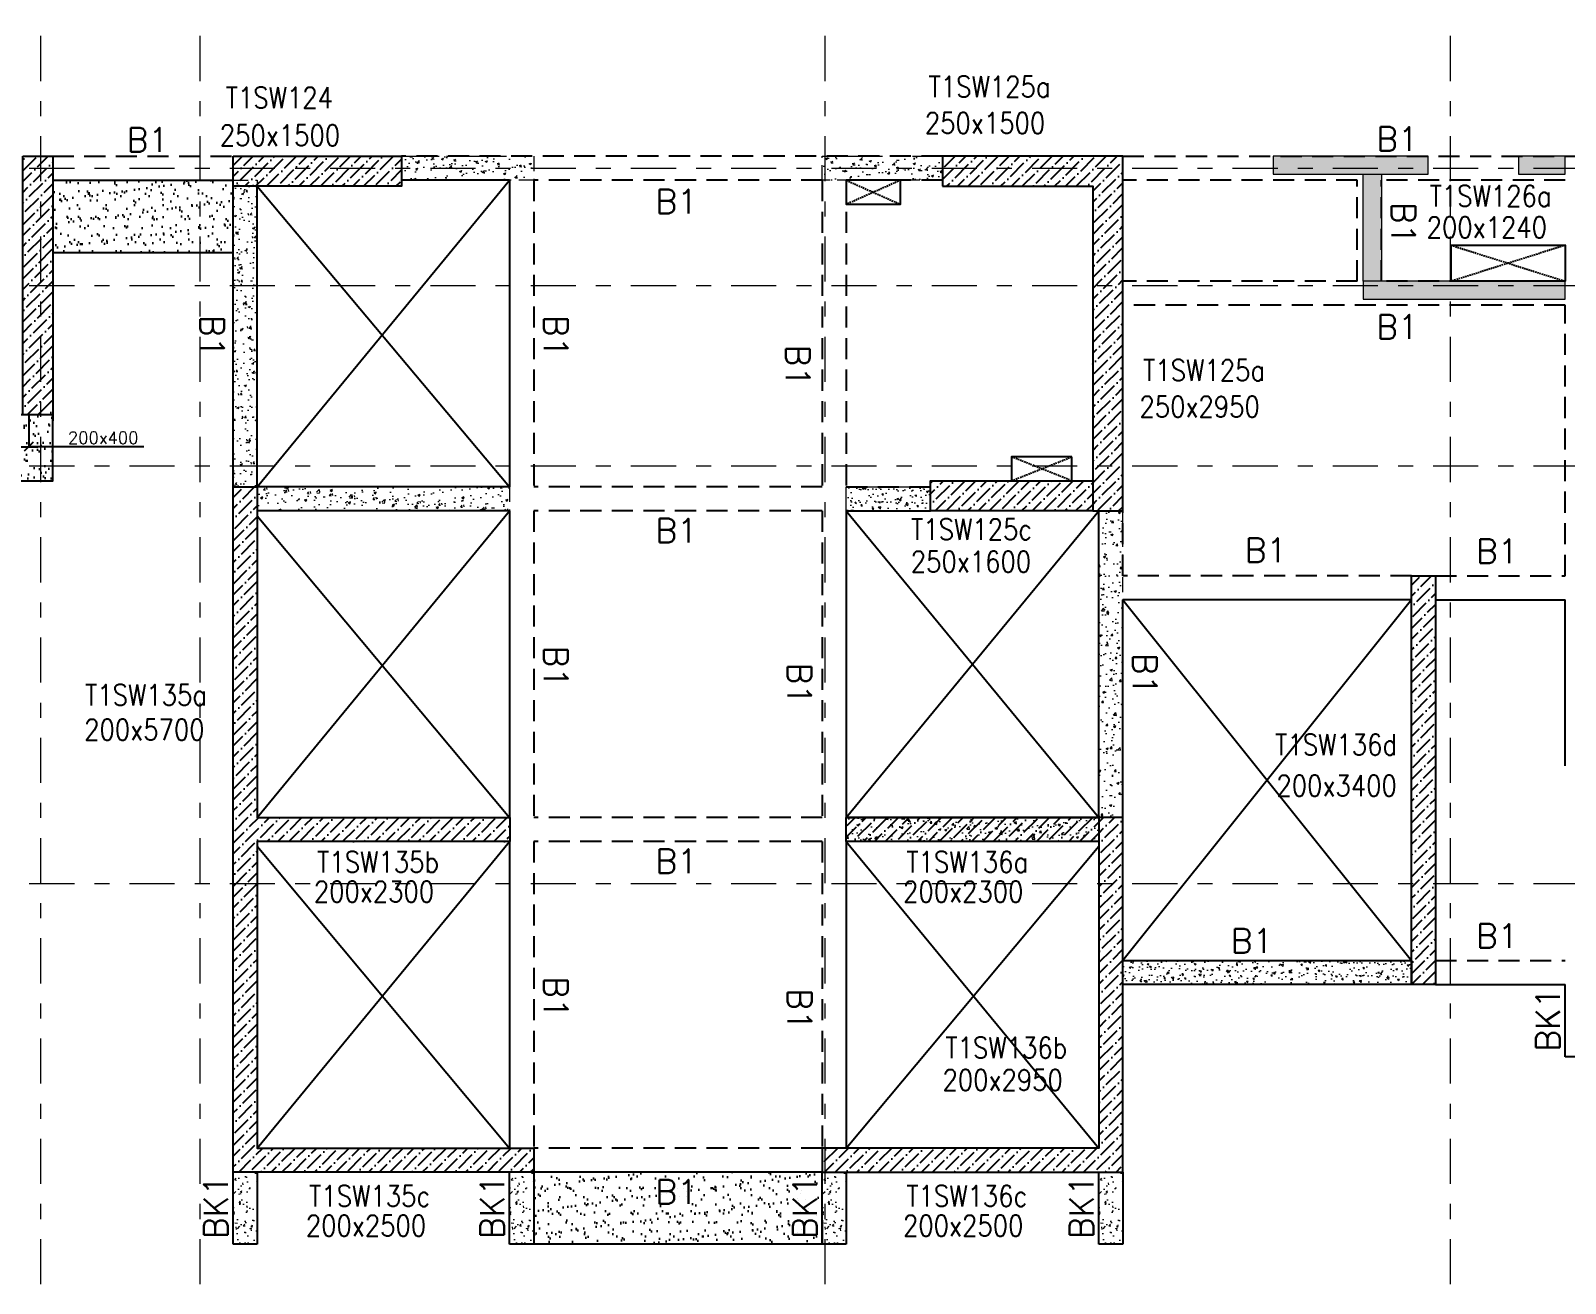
# Model space of a CAD drawing. Header units: millimetres. Extents: x 1078357 to 1340092, y -4684019 to -4550360.
# Drawn here: x 1177992 to 1190755, y -4592037 to -4581617 of the extents above; entities that cross this region are included whole.
import ezdxf

# ---------------------------------------------------------------- set-up
doc = ezdxf.new("R2010")
doc.units = ezdxf.units.MM
doc.header["$PDMODE"] = 35
for name, pattern in [('CONTINOUS', [0]), ('DGN STYLE 7', [8.34, 3.75, -1.67, 1.25, -1.67]), ('HIDDEN', [0.375, 0.25, -0.125]), ('New Retail block$0$CONTINOUS', [0])]:
    doc.linetypes.add(name, pattern=pattern)
doc.layers.get('0').update_dxf_attribs({"lineweight": 0})
doc.layers.get('Defpoints').update_dxf_attribs({"lineweight": 0})
for name, color, linetype, lineweight in [('GRID LINE', 8, 'Continuous', 0), ('HATCH', 8, 'Continuous', 30), ('Origin', 40, 'Continuous', 30), ('S-COL-IDEN', 30, 'Continuous', 25), ('S-NON STR RCC WALL', 8, 'Continuous', 0)]:
    doc.layers.add(name, color=color, linetype=linetype, lineweight=lineweight)
for name, color, linetype in [('S-BEAM', 3, 'Continuous'), ('S-BEAM-IDEN', 6, 'Continuous'), ('S-COL_STOP', 12, 'Continuous'), ('S-CUTOUT', 8, 'Continuous'), ('S-SLAB-PROJECTION', 2, 'New Retail block$0$CONTINOUS')]:
    doc.layers.add(name, color=color, linetype=linetype)
doc.styles.add('Roman', font='romans')
doc.styles.add('ROMANS', font='romans.shx', dxfattribs={"width": 0.85})
doc.dimstyles.new('HARESH', dxfattribs={"dimtxt": 150, "dimasz": 75, "dimexe": 0, "dimexo": 0, "dimgap": 25, "dimtad": 1, "dimdec": 0, "dimdsep": 46, "dimtxsty": 'Roman', "dimblk": 'OBLIQUE', "dimcen": 225, "dimdle": 25, "dimclrd": 2, "dimclre": 2, "dimclrt": 7, "dimadec": 8, "dimazin": 1, "dimtfac": 1, "dimtdec": 0, "dimtmove": 0, "dimatfit": 0, "dimfxl": 1, "dimlwd": -1, "dimlwe": -1, "dimarcsym": 0})
pattern_1 = [(50, (1143927.3, -4585513.24), (182.18467, -15.9391), [19.05, -209.55]), (355, (1143927.3, -4585513.24), (-35.2434, 191.05685), [15.24, -167.6406]), (100.45144, (1143942.49, -4585514.57), (146.94125, 175.11775), [16.19, -178.09024]), (46.1842, (1143927.3, -4585462.44), (271.079, -42.0423), [28.575, -314.325]), (96.63556, (1143949.9, -4585465.95), (237.4041, 247.4261), [24.285, -267.1356]), (351.18415, (1143927.3, -4585462.44), (237.4041, 247.4261), [22.86, -251.4597]), (21, (1143952.7, -4585475.14), (151.6144, -102.2652), [19.05, -209.55]), (326, (1143952.7, -4585475.14), (61.802, 184.188), [15.24, -167.64]), (71.45144, (1143965.34, -4585483.66), (213.4164, 81.9228), [16.19, -178.0899]), (37.5, (1143927.305, -4585513.24), (3.0886, 84.55504), [0, -165.608, 0, -170.18, 0, -168.275]), (7.5, (1143927.305, -4585513.24), (66.81966, 100.18057), [0, -97.028, 0, -161.798, 0, -64.135]), (327.5, (1143870.66, -4585513.24), (135.5906, -5.72874), [0, -63.5, 0, -198.12, 0, -262.89]), (317.5, (1143845.26, -4585513.24), (148.12918, 25.4265), [0, -82.55, 0, -131.572, 0, -186.69])]
pattern_2 = [(45, (2236684.96, -9406181.02), (33.67596045, 123.4785217), [158.75, -31.75, 0, -31.75])]

# ---------------------------------------------------------------- blocks, each defined once
blk = doc.blocks.new('_Oblique')
at = {"color": 0, "linetype": 'ByBlock', "lineweight": -2}
blk.add_line((-0.5, -0.5), (0.5, 0.5), dxfattribs=at)
blk = doc.blocks.new('*D561')
at = {"layer": 'Defpoints', "color": 0, "ltscale": 700, "transparency": 16777216}
for p in [(1177526, -4584812, 0), (1177976, -4584812, 0), (1177976, -4585078)]:
    blk.add_point(p, dxfattribs=at)
at = {"layer": 'S-BEAM-IDEN', "color": 2, "ltscale": 700, "transparency": 16777216}
for p, q in [((1177526, -4584812), (1177526, -4585078)), ((1177976, -4584812), (1177976, -4585078)), ((1177526, -4585078), (1177451, -4585078)), ((1177526, -4585078), (1177976, -4585078)), ((1177526, -4585078), (1177976, -4585078)), ((1177976, -4585078), (1178051, -4585078)), ((1178932, -4585078), (1177976, -4585078))]:
    blk.add_line(p, q, dxfattribs=at)
at = {"layer": 'S-BEAM-IDEN', "color": 2, "ltscale": 700, "transparency": 16777216, "xscale": 75, "yscale": 75, "zscale": 75}
blk.add_blockref('_Oblique', (1177526, -4585078), dxfattribs=at)
at = {"layer": 'S-BEAM-IDEN', "color": 2, "ltscale": 700, "transparency": 16777216, "xscale": 75, "yscale": 75, "zscale": 75, "rotation": 180}
blk.add_blockref('_Oblique', (1177976, -4585078), dxfattribs=at)
at = {"layer": 'S-BEAM-IDEN', "ltscale": 700, "transparency": 16777216, "insert": (1178595, -4585003), "char_height": 150, "attachment_point": 5, "style": 'Roman'}
blk.add_mtext('{\\H0.666667x;200x400}', dxfattribs=at)

msp = doc.modelspace()

# ---------------------------------------------------------------- hatches: boundary and pattern name
at = {"layer": 'HATCH'}
h = msp.add_hatch(dxfattribs=at)
h.set_pattern_fill('AR-SAND', color=8, scale=3, angle=179.97015)
h.set_pattern_definition([(37.4701541, (-2864007.82, 14099827.87), (-4.72361136, 146.8264517), [0, -115.824, 0, -129.54, 0, -123.825]), (7.4701541, (-2864007.82, 14099827.87), (134.9689868, 214.9772528), [0, -62.484, 0, -104.394, 0, -40.005]), (327.4701541, (-2864101.55, 14099827.92), (237.2979035, 0.3075449), [0, -38.1, 0, -137.16, 0, -179.07]), (317.4701541, (-2864101.55, 14099827.92), (229.1017424, 66.759465), [0, -19.05, 0, -89.916, 0, -102.87])])
h.paths.add_polyline_path([(1179675.4, -4582861.4), (1178175.4, -4582861.4), (1178175.4, -4583461.6), (1179675.4, -4583461.6)])
h = msp.add_hatch(dxfattribs=at)
h.set_pattern_fill('AR-SAND', color=8, scale=3, angle=179.97015)
h.set_pattern_definition([(37.4701541, (-2876357.86, 14097927.93), (-4.72361136, 146.8264517), [0, -115.824, 0, -129.54, 0, -123.825]), (7.4701541, (-2876357.86, 14097927.93), (134.9689868, 214.9772528), [0, -62.484, 0, -104.394, 0, -40.005]), (327.4701541, (-2876451.58, 14097927.97), (237.2979035, 0.3075449), [0, -38.1, 0, -137.16, 0, -179.07]), (317.4701541, (-2876451.58, 14097927.97), (229.1017424, 66.759465), [0, -19.05, 0, -89.916, 0, -102.87])])
h.paths.add_polyline_path([(1178175.4, -4584811.5), (1176850.4, -4584811.5), (1176850.4, -4585361.5), (1178175.4, -4585361.5)])
h = msp.add_hatch(dxfattribs=at)
h.set_pattern_fill('AR-SAND', color=8, scale=3, angle=179.97015)
h.set_pattern_definition([(37.47015413, (-5082532.27, 23465916.33), (-4.72361136, 146.8264517), [0, -115.824, 0, -129.54, 0, -123.825]), (7.4701541, (-5082532.27, 23465916.33), (134.9689868, 214.9772528), [0, -62.484, 0, -104.394, 0, -40.005]), (327.47015413, (-5082625.99, 23465916.37), (237.29790347, 0.3075449), [0, -38.1, 0, -137.16, 0, -179.07]), (317.4701541, (-5082626, 23465916.37), (229.1017424, 66.759465), [0, -19.05, 0, -89.916, 0, -102.87])])
h.paths.add_polyline_path([(1182175.4, -4591111.5), (1184575.4, -4591111.5), (1184575.4, -4591711.5), (1182175.4, -4591711.5)])
at = {"layer": 'S-COL_STOP', "lineweight": 25}
h = msp.add_hatch(dxfattribs=at)
h.set_pattern_fill('ANSI36', color=8, scale=20)
h.set_pattern_definition(pattern_2)
h.paths.add_polyline_path([(1177925.6, -4582661.6), (1178175.6, -4582661.6), (1178175.6, -4584811.6), (1177925.6, -4584811.6)])
h = msp.add_hatch(dxfattribs=at)
h.set_pattern_fill('ANSI36', color=8, scale=20)
h.set_pattern_definition(pattern_2)
h.paths.add_polyline_path([(1179675.6, -4582661.6), (1181075.6, -4582661.6), (1181075.6, -4582911.6), (1179675.6, -4582911.6)])
h = msp.add_hatch(dxfattribs=at)
h.set_pattern_fill('ANSI36', color=8, scale=20)
h.set_pattern_definition(pattern_2)
h.paths.add_polyline_path([(1185575.6, -4582911.6), (1186825.6, -4582911.6), (1186825.6, -4585611.6), (1187075.6, -4585611.6), (1187075.6, -4582661.6), (1185575.6, -4582661.6)])
h = msp.add_hatch(dxfattribs=at)
h.set_pattern_fill('ANSI36', color=8, scale=20)
h.set_pattern_definition([(45, (2255893.55, -9413082.84), (33.67596045, 123.4785217), [158.75, -31.75, 0, -31.75])])
h.paths.add_polyline_path([(1181975.6, -4588161.6), (1181975.6, -4588361.6), (1179875.6, -4588361.6), (1179875.6, -4590911.6), (1182175.6, -4590911.6), (1182175.6, -4591111.6), (1179675.6, -4591111.6), (1179675.6, -4585411.6), (1179875.6, -4585411.6), (1179875.6, -4588161.6)])
h = msp.add_hatch(dxfattribs=at)
h.set_pattern_fill('ANSI36', color=8, scale=20)
h.set_pattern_definition(pattern_2)
h.paths.add_polyline_path([(1186825.6, -4585361.6), (1186825.6, -4585611.6), (1185475.6, -4585611.6), (1185475.6, -4585361.6)])
h = msp.add_hatch(dxfattribs=at)
h.set_pattern_fill('ANSI36', color=8, scale=20)
h.set_pattern_definition(pattern_2)
h.paths.add_polyline_path([(1189475.6, -4586151.6), (1189475.6, -4589551.6), (1189675.6, -4589551.6), (1189675.6, -4586151.6)])
h = msp.add_hatch(dxfattribs=at)
h.set_pattern_fill('ANSI36', color=8, scale=20)
h.set_pattern_definition(pattern_2)
h.paths.add_polyline_path([(1184575.6, -4591111.6), (1187075.6, -4591111.6), (1187075.6, -4588161.6), (1186875.6, -4588161.5), (1186875.6, -4590911.6), (1184575.6, -4590911.6), (1184575.6, -4591111.6)], is_closed=False)
h = msp.add_hatch(dxfattribs=at)
h.set_pattern_fill('ANSI36', color=8, scale=20)
h.set_pattern_definition(pattern_2)
h.paths.add_polyline_path([(1184775.6, -4588161.5), (1186875.6, -4588161.5), (1186875.6, -4588361.5), (1184775.6, -4588361.5)])
h = msp.add_hatch(dxfattribs=at)
h.set_pattern_fill('ANSI36', color=8, scale=20)
h.set_pattern_definition(pattern_2)
h.paths.add_polyline_path([(1186875.6, -4588161.5), (1184775.6, -4588161.5), (1184775.6, -4588361.5), (1186875.6, -4588361.5)])
at = {"layer": 'S-NON STR RCC WALL', "linetype": 'HIDDEN', "ltscale": 500}
h = msp.add_hatch(dxfattribs=at)
h.set_pattern_fill('AR-CONC', color=256, angle=180)
h.set_pattern_definition([(50, (50202.57, 98505.94), (182.184669, -15.9390855), [19.05, -209.55]), (355, (50202.57, 98505.94), (-35.2434214, 191.056845), [15.24, -167.640584]), (100.4514447, (50217.75, 98504.62), (146.941247, 175.117752), [16.190009, -178.0902446]), (46.1842, (50202.57, 98556.74), (271.079041, -42.042328), [28.575, -314.325]), (96.6355576, (50225.16, 98553.24), (237.404134, 247.426125), [24.285023, -267.135608]), (351.184151, (50202.57, 98556.74), (237.404134, 247.426125), [22.859967, -251.459732]), (21, (50227.97, 98544.04), (151.6143913, -102.265198), [19.05, -209.55]), (326, (50227.97, 98544.04), (61.802028, 184.187966), [15.24, -167.64]), (71.451445, (50240.6, 98535.52), (213.416419, 81.922769), [16.190009, -178.0899376]), (37.5, (50202.57, 98505.945), (3.08860325, 84.5550389), [0, -165.608, 0, -170.18, 0, -168.275]), (7.5, (50202.57, 98505.945), (66.8196625, 100.1805748), [0, -97.028, 0, -161.798, 0, -64.135]), (327.5, (50145.93, 98505.945), (135.5905952, -5.728744), [0, -63.5, 0, -198.12, 0, -262.89]), (317.5, (50120.53, 98505.94), (148.1291814, 25.426491), [0, -82.55, 0, -131.572, 0, -186.69])])
h.paths.add_polyline_path([(1181075.4, -4582661.5), (1182175.4, -4582661.5), (1182175.4, -4582861.5), (1181075.4, -4582861.5)])
h = msp.add_hatch(dxfattribs=at)
h.set_pattern_fill('AR-CONC', color=256, angle=180)
h.set_pattern_definition([(50, (46702.59, 98505.94), (182.184669, -15.9390855), [19.05, -209.55]), (355, (46702.59, 98505.94), (-35.2434214, 191.056845), [15.24, -167.640584]), (100.4514447, (46717.77, 98504.62), (146.941247, 175.117752), [16.190009, -178.0902446]), (46.1842, (46702.6, 98556.74), (271.079041, -42.042328), [28.575, -314.325]), (96.6355576, (46725.18, 98553.24), (237.404134, 247.426125), [24.285023, -267.135608]), (351.184151, (46702.6, 98556.74), (237.404134, 247.426125), [22.859967, -251.459732]), (21, (46727.99, 98544.04), (151.6143913, -102.265198), [19.05, -209.55]), (326, (46727.99, 98544.04), (61.802028, 184.187966), [15.24, -167.64]), (71.451445, (46740.62, 98535.52), (213.416419, 81.922769), [16.190009, -178.0899376]), (37.5, (46702.59, 98505.945), (3.08860325, 84.5550389), [0, -165.608, 0, -170.18, 0, -168.275]), (7.5, (46702.59, 98505.945), (66.8196625, 100.1805748), [0, -97.028, 0, -161.798, 0, -64.135]), (327.5, (46645.95, 98505.945), (135.5905952, -5.728744), [0, -63.5, 0, -198.12, 0, -262.89]), (317.5, (46620.55, 98505.94), (148.1291814, 25.426491), [0, -82.55, 0, -131.572, 0, -186.69])])
h.paths.add_polyline_path([(1184575.4, -4582661.5), (1185575.4, -4582661.5), (1185575.4, -4582861.5), (1184575.4, -4582861.5)])
at = {"layer": 'S-NON STR RCC WALL', "ltscale": 700}
h = msp.add_hatch(dxfattribs=at)
h.set_pattern_fill('AR-CONC', color=256)
h.set_pattern_definition([(50, (38359.47, 285410.9), (182.184669, -15.9390855), [19.05, -209.55]), (355, (38359.47, 285410.9), (-35.2434214, 191.056845), [15.24, -167.640584]), (100.4514447, (38374.66, 285409.56), (146.941247, 175.117752), [16.190009, -178.0902446]), (46.1842, (38359.47, 285461.7), (271.079041, -42.042328), [28.575, -314.325]), (96.6355576, (38382.06, 285458.2), (237.404134, 247.426125), [24.285023, -267.135608]), (351.184151, (38359.47, 285461.7), (237.404134, 247.426125), [22.859967, -251.459732]), (21, (38384.87, 285449), (151.6143913, -102.265198), [19.05, -209.55]), (326, (38384.87, 285449), (61.802028, 184.187966), [15.24, -167.64]), (71.451445, (38397.51, 285440.47), (213.416419, 81.922769), [16.190009, -178.0899376]), (37.5, (38359.475, 285410.89), (3.08860325, 84.5550389), [0, -165.608, 0, -170.18, 0, -168.275]), (7.5, (38359.475, 285410.89), (66.8196625, 100.1805748), [0, -97.028, 0, -161.798, 0, -64.135]), (327.5, (38302.83, 285410.89), (135.5905952, -5.728744), [0, -63.5, 0, -198.12, 0, -262.89]), (317.5, (38277.43, 285410.89), (148.1291814, 25.426491), [0, -82.55, 0, -131.572, 0, -186.69])])
h.paths.add_polyline_path([(1193780.4, -4582811.5), (1194255.4, -4582811.5), (1194255.4, -4582661.5), (1193780.4, -4582661.5)])
h.paths.add_polyline_path([(1189075.4, -4582811.5), (1189225.4, -4582811.5), (1189225.4, -4583701.5), (1189075.4, -4583701.5)])
h.paths.add_polyline_path([(1192005.4, -4582811.5), (1193030.4, -4582811.5), (1193030.4, -4582661.5), (1192005.4, -4582661.5)])
h.paths.add_polyline_path([(1190955.4, -4582661.5), (1191255.4, -4582661.5), (1191255.4, -4582811.5), (1190955.4, -4582811.5)])
h.paths.add_polyline_path([(1189075.4, -4583851.5), (1190755.4, -4583851.5), (1190755.4, -4583701.5), (1189075.4, -4583701.5)])
h.paths.add_polyline_path([(1190365.4, -4582811.5), (1190755.4, -4582811.5), (1190755.4, -4582661.5), (1190365.4, -4582661.5)])
h.paths.add_polyline_path([(1188325.4, -4582811.5), (1189615.4, -4582811.5), (1189615.4, -4582661.5), (1188325.4, -4582661.5)])
h.paths.add_polyline_path([(1192355.4, -4582811.5), (1192505.4, -4582811.5), (1192505.4, -4583701.5), (1192355.4, -4583701.5)])
at = {"layer": 'S-NON STR RCC WALL', "linetype": 'HIDDEN', "ltscale": 500}
h = msp.add_hatch(dxfattribs=at)
h.set_pattern_fill('AR-CONC', color=256, angle=180)
h.set_pattern_definition([(50, (-1047022.14, 4782525.13), (182.184669, -15.9390855), [19.05, -209.55]), (355, (-1047022.14, 4782525.13), (-35.2434214, 191.0568452), [15.24, -167.640584]), (100.4514447, (-1047006.96, 4782523.8), (146.941247, 175.117752), [16.1900088, -178.0902446]), (46.1842, (-1047022.14, 4782575.93), (271.079041, -42.042328), [28.575, -314.325]), (96.6355576, (-1046999.55, 4782572.43), (237.404134, 247.4261246), [24.285023, -267.135608]), (351.1841512, (-1047022.14, 4782575.93), (237.404134, 247.4261246), [22.859967, -251.459732]), (21, (-1046996.74, 4782563.23), (151.6143913, -102.2651982), [19.05, -209.55]), (326, (-1046996.74, 4782563.23), (61.8020283, 184.187966), [15.24, -167.64]), (71.451445, (-1046984.1, 4782554.71), (213.4164193, 81.922769), [16.1900088, -178.0899376]), (37.5, (-1047022.14, 4782525.13), (3.08860325, 84.55503887), [0, -165.608, 0, -170.18, 0, -168.275]), (7.5, (-1047022.14, 4782525.13), (66.8196625, 100.1805748), [0, -97.028, 0, -161.798, 0, -64.135]), (327.5, (-1047078.785, 4782525.13), (135.59059517, -5.728744), [0, -63.5, 0, -198.12, 0, -262.89]), (317.5, (-1047104.18, 4782525.13), (148.1291814, 25.426491), [0, -82.55, 0, -131.572, 0, -186.69])])
h.paths.add_polyline_path([(1179675.4, -4582861.5), (1179875.4, -4582861.5), (1179875.4, -4585411.5), (1179675.4, -4585411.5)])
h = msp.add_hatch(dxfattribs=at)
h.set_pattern_fill('AR-CONC', color=256, angle=180)
h.set_pattern_definition([(50, (2241152.02, -9269532.43), (182.184669, -15.9390855), [19.05, -209.55]), (355, (2241152.02, -9269532.43), (-35.2434214, 191.056845), [15.24, -167.640584]), (100.4514447, (2241167.2, -9269533.76), (146.941247, 175.117752), [16.190009, -178.0902446]), (46.1842, (2241152.02, -9269481.63), (271.079041, -42.042328), [28.575, -314.325]), (96.6355576, (2241174.6, -9269485.13), (237.404134, 247.426125), [24.285023, -267.135608]), (351.184151, (2241152.02, -9269481.63), (237.404134, 247.426125), [22.859967, -251.459732]), (21, (2241177.42, -9269494.33), (151.6143913, -102.265198), [19.05, -209.55]), (326, (2241177.42, -9269494.33), (61.802028, 184.187966), [15.24, -167.64]), (71.451445, (2241190.06, -9269502.85), (213.416419, 81.922769), [16.190009, -178.0899376]), (37.5, (2241152.02, -9269532.43), (3.08860325, 84.5550389), [0, -165.608, 0, -170.18, 0, -168.275]), (7.5, (2241152.02, -9269532.43), (66.8196625, 100.1805748), [0, -97.028, 0, -161.798, 0, -64.135]), (327.5, (2241095.38, -9269532.43), (135.5905952, -5.728744), [0, -63.5, 0, -198.12, 0, -262.89]), (317.5, (2241069.98, -9269532.43), (148.1291814, 25.426491), [0, -82.55, 0, -131.572, 0, -186.69])])
h.paths.add_polyline_path([(1179875.4, -4585411.5), (1181975.4, -4585411.5), (1181975.4, -4585611.5), (1179875.4, -4585611.5)])
at = {"layer": 'S-NON STR RCC WALL'}
h = msp.add_hatch(dxfattribs=at)
h.set_pattern_fill('AR-CONC', color=8, scale=20, angle=90)
h.set_pattern_definition([(140, (-2024224.39, -7122831.11), (12.550427, 143.4520365), [15, -165]), (85, (-2024224.39, -7122831.11), (-150.438427, -27.7502667), [12, -132]), (190.4514445, (-2024223.34, -7122819.16), (-137.887998, 115.7017693), [12.7480384, -140.2284224]), (136.1842, (-2024264.39, -7122831.11), (33.103856, 213.448266), [22.5, -247.5]), (186.6356355, (-2024261.63, -7122813.32), (-194.82372, 186.932389), [19.122068, -210.342752]), (81.184164, (-2024264.39, -7122831.1), (-194.82372, 186.932389), [18, -198]), (111, (-2024254.39, -7122811.11), (80.523778, 119.3814104), [15, -165]), (56, (-2024254.39, -7122811.11), (-145.030009, 48.6630664), [12, -132]), (161.4514447, (-2024247.68, -7122801.16), (-64.5062306, 168.0444753), [12.748038, -140.2284224]), (127.5, (-2024224.387, -7122831.11), (-66.57877077, 2.43197106), [0, -130.4, 0, -134, 0, -132.5]), (97.5, (-2024224.39, -7122831.11), (-78.8823424, 52.6139075), [0, -76.4, 0, -127.4, 0, -50.5]), (57.5, (-2024224.39, -7122875.71), (4.51097435, 106.7644872), [0, -50, 0, -156, 0, -207]), (47.5, (-2024224.39, -7122895.71), (-20.0209965, 116.6372339), [0, -65, 0, -103.6, 0, -147])])
h.paths.add_polyline_path([(1185475.6, -4585411.6), (1185475.6, -4585611.6), (1184775.6, -4585611.6), (1184775.6, -4585411.6)])
at = {"layer": 'S-NON STR RCC WALL', "linetype": 'HIDDEN', "ltscale": 500}
h = msp.add_hatch(dxfattribs=at)
h.set_pattern_fill('AR-CONC', color=256, angle=180)
h.set_pattern_definition(pattern_1)
h.paths.add_polyline_path([(1187075.4, -4585611.5), (1186875.4, -4585611.5), (1186875.4, -4588161.5), (1187075.4, -4588161.5)])
h = msp.add_hatch(dxfattribs=at)
h.set_pattern_fill('AR-CONC', color=256, angle=180)
h.set_pattern_definition(pattern_1)
h.paths.add_polyline_path([(1184775.4, -4588161.5), (1186875.4, -4588161.5), (1186875.4, -4588361.5), (1184775.4, -4588361.5)])
at = {"layer": 'S-NON STR RCC WALL'}
h = msp.add_hatch(dxfattribs=at)
h.set_pattern_fill('AR-CONC', color=8, scale=20, angle=90)
h.set_pattern_definition([(140, (-2020224.38, -7126771.1), (12.550427, 143.4520365), [15, -165]), (85, (-2020224.38, -7126771.1), (-150.438427, -27.7502667), [12, -132]), (190.4514445, (-2020223.34, -7126759.14), (-137.887998, 115.7017693), [12.7480384, -140.2284224]), (136.1842, (-2020264.38, -7126771.1), (33.103856, 213.448266), [22.5, -247.5]), (186.6356355, (-2020261.62, -7126753.31), (-194.82372, 186.932389), [19.122068, -210.342752]), (81.184164, (-2020264.38, -7126771.1), (-194.82372, 186.932389), [18, -198]), (111, (-2020254.38, -7126751.1), (80.523778, 119.3814104), [15, -165]), (56, (-2020254.38, -7126751.1), (-145.030009, 48.6630664), [12, -132]), (161.4514447, (-2020247.67, -7126741.15), (-64.5062306, 168.0444753), [12.748038, -140.2284224]), (127.5, (-2020224.384, -7126771.1), (-66.57877077, 2.43197106), [0, -130.4, 0, -134, 0, -132.5]), (97.5, (-2020224.38, -7126771.1), (-78.8823424, 52.6139075), [0, -76.4, 0, -127.4, 0, -50.5]), (57.5, (-2020224.384, -7126815.7), (4.51097435, 106.7644872), [0, -50, 0, -156, 0, -207]), (47.5, (-2020224.38, -7126835.7), (-20.0209965, 116.6372339), [0, -65, 0, -103.6, 0, -147])])
h.paths.add_polyline_path([(1189475.6, -4589351.6), (1189475.6, -4589551.6), (1187075.6, -4589551.6), (1187075.6, -4589351.6)])
h = msp.add_hatch(dxfattribs=at)
h.set_pattern_fill('AR-CONC', color=256, angle=180)
h.set_pattern_definition([(50, (-8450496.82, 37647995.8), (182.184669, -15.93908554), [19.05, -209.55]), (355, (-8450496.82, 37647995.8), (-35.2434214, 191.0568452), [15.24, -167.6405842]), (100.4514447, (-8450481.64, 37647994.47), (146.9412471, 175.1177519), [16.1900088, -178.0902446]), (46.1842, (-8450496.82, 37648046.6), (271.0790409, -42.0423279), [28.575, -314.325]), (96.6355576, (-8450474.23, 37648043.1), (237.404134, 247.4261246), [24.2850231, -267.1356082]), (351.1841512, (-8450496.82, 37648046.6), (237.404134, 247.4261246), [22.859967, -251.459732]), (21, (-8450471.42, 37648033.9), (151.61439127, -102.2651982), [19.05, -209.55]), (326, (-8450471.42, 37648033.9), (61.80202835, 184.1879661), [15.24, -167.64]), (71.451445, (-8450458.79, 37648025.37), (213.4164193, 81.9227689), [16.1900088, -178.0899376]), (37.5, (-8450496.824, 37647995.795), (3.08860325, 84.55503887), [0, -165.608, 0, -170.18, 0, -168.275]), (7.5, (-8450496.82, 37647995.795), (66.81966251, 100.18057482), [0, -97.028, 0, -161.798, 0, -64.135]), (327.5, (-8450553.466, 37647995.795), (135.59059517, -5.72874399), [0, -63.5, 0, -198.12, 0, -262.89]), (317.5, (-8450578.87, 37647995.8), (148.1291814, 25.42649103), [0, -82.55, 0, -131.572, 0, -186.69])])
h.paths.add_polyline_path([(1179875.4, -4591111.5), (1179675.4, -4591111.5), (1179675.4, -4591711.5), (1179875.4, -4591711.5), (1179875.4, -4591711.5), (1179875.4, -4591111.6)], is_closed=False)
h = msp.add_hatch(dxfattribs=at)
h.set_pattern_fill('AR-CONC', color=256, angle=180)
h.set_pattern_definition([(50, (-8448196.82, 37647995.8), (182.184669, -15.93908554), [19.05, -209.55]), (355, (-8448196.82, 37647995.8), (-35.2434214, 191.0568452), [15.24, -167.6405842]), (100.4514447, (-8448181.64, 37647994.47), (146.9412471, 175.1177519), [16.1900088, -178.0902446]), (46.1842, (-8448196.82, 37648046.6), (271.0790409, -42.0423279), [28.575, -314.325]), (96.6355576, (-8448174.23, 37648043.1), (237.404134, 247.4261246), [24.2850231, -267.1356082]), (351.1841512, (-8448196.82, 37648046.6), (237.404134, 247.4261246), [22.859967, -251.459732]), (21, (-8448171.42, 37648033.9), (151.61439127, -102.2651982), [19.05, -209.55]), (326, (-8448171.42, 37648033.9), (61.80202835, 184.1879661), [15.24, -167.64]), (71.451445, (-8448158.79, 37648025.37), (213.4164193, 81.9227689), [16.1900088, -178.0899376]), (37.5, (-8448196.824, 37647995.795), (3.08860325, 84.55503887), [0, -165.608, 0, -170.18, 0, -168.275]), (7.5, (-8448196.82, 37647995.795), (66.81966251, 100.18057482), [0, -97.028, 0, -161.798, 0, -64.135]), (327.5, (-8448253.466, 37647995.795), (135.59059517, -5.72874399), [0, -63.5, 0, -198.12, 0, -262.89]), (317.5, (-8448278.87, 37647995.8), (148.1291814, 25.42649103), [0, -82.55, 0, -131.572, 0, -186.69])])
h.paths.add_polyline_path([(1182175.4, -4591111.5), (1181975.4, -4591111.5), (1181975.4, -4591711.5), (1182175.4, -4591711.5), (1182175.4, -4591711.5), (1182175.4, -4591111.6)], is_closed=False)
h = msp.add_hatch(dxfattribs=at)
h.set_pattern_fill('AR-CONC', color=256, angle=180)
h.set_pattern_definition([(50, (-8445596.79, 37647995.8), (182.184669, -15.93908554), [19.05, -209.55]), (355, (-8445596.79, 37647995.8), (-35.2434214, 191.0568452), [15.24, -167.6405842]), (100.4514447, (-8445581.6, 37647994.47), (146.9412471, 175.1177519), [16.1900088, -178.0902446]), (46.1842, (-8445596.79, 37648046.6), (271.0790409, -42.0423279), [28.575, -314.325]), (96.6355576, (-8445574.2, 37648043.1), (237.404134, 247.4261246), [24.2850231, -267.1356082]), (351.1841512, (-8445596.8, 37648046.6), (237.404134, 247.4261246), [22.859967, -251.459732]), (21, (-8445571.39, 37648033.9), (151.61439127, -102.2651982), [19.05, -209.55]), (326, (-8445571.39, 37648033.9), (61.80202835, 184.1879661), [15.24, -167.64]), (71.451445, (-8445558.75, 37648025.37), (213.4164193, 81.9227689), [16.1900088, -178.0899376]), (37.5, (-8445596.79, 37647995.795), (3.08860325, 84.55503887), [0, -165.608, 0, -170.18, 0, -168.275]), (7.5, (-8445596.79, 37647995.795), (66.81966251, 100.18057482), [0, -97.028, 0, -161.798, 0, -64.135]), (327.5, (-8445653.43, 37647995.795), (135.59059517, -5.72874399), [0, -63.5, 0, -198.12, 0, -262.89]), (317.5, (-8445678.83, 37647995.8), (148.1291814, 25.42649103), [0, -82.55, 0, -131.572, 0, -186.69])])
h.paths.add_polyline_path([(1184775.4, -4591111.5), (1184575.5, -4591111.5), (1184575.5, -4591711.5), (1184775.4, -4591711.5), (1184775.5, -4591711.5), (1184775.5, -4591111.6)], is_closed=False)
h = msp.add_hatch(dxfattribs=at)
h.set_pattern_fill('AR-CONC', color=256, angle=180)
h.set_pattern_definition([(50, (-8443296.79, 37647995.8), (182.184669, -15.93908554), [19.05, -209.55]), (355, (-8443296.79, 37647995.8), (-35.2434214, 191.0568452), [15.24, -167.6405842]), (100.4514447, (-8443281.6, 37647994.47), (146.9412471, 175.1177519), [16.1900088, -178.0902446]), (46.1842, (-8443296.79, 37648046.6), (271.0790409, -42.0423279), [28.575, -314.325]), (96.6355576, (-8443274.2, 37648043.1), (237.404134, 247.4261246), [24.2850231, -267.1356082]), (351.1841512, (-8443296.8, 37648046.6), (237.404134, 247.4261246), [22.859967, -251.459732]), (21, (-8443271.39, 37648033.9), (151.61439127, -102.2651982), [19.05, -209.55]), (326, (-8443271.39, 37648033.9), (61.80202835, 184.1879661), [15.24, -167.64]), (71.451445, (-8443258.75, 37648025.37), (213.4164193, 81.9227689), [16.1900088, -178.0899376]), (37.5, (-8443296.79, 37647995.795), (3.08860325, 84.55503887), [0, -165.608, 0, -170.18, 0, -168.275]), (7.5, (-8443296.79, 37647995.795), (66.81966251, 100.18057482), [0, -97.028, 0, -161.798, 0, -64.135]), (327.5, (-8443353.43, 37647995.795), (135.59059517, -5.72874399), [0, -63.5, 0, -198.12, 0, -262.89]), (317.5, (-8443378.83, 37647995.8), (148.1291814, 25.42649103), [0, -82.55, 0, -131.572, 0, -186.69])])
h.paths.add_polyline_path([(1187075.4, -4591111.5), (1186875.5, -4591111.5), (1186875.5, -4591711.5), (1187075.4, -4591711.5), (1187075.5, -4591711.5), (1187075.5, -4591111.6)], is_closed=False)

# ---------------------------------------------------------------- linework, layer by layer
at = {"layer": 'GRID LINE', "linetype": 'DGN STYLE 7', "ltscale": 100, "elevation": 0}
for points in [[(1178075.4, -4592877.8), (1178075.4, -4570606.9)], [(1179400.4, -4592877.8), (1179400.4, -4570606.9)], [(1184600.4, -4592877.8), (1184600.4, -4570606.9)], [(1189800.4, -4592877.8), (1189800.4, -4570606.9)], [(1111260.2, -4582761.5), (1206623.6, -4582761.5)], [(1111260.2, -4583736.5), (1206623.6, -4583736.5)], [(1111260.2, -4585236.5), (1206623.6, -4585236.5)], [(1111260.2, -4588711.5), (1206623.6, -4588711.5)]]:
    msp.add_lwpolyline(points, dxfattribs=at)
at = {"layer": 'Origin', "ltscale": 700}
msp.add_point((1186875.4, -4590911.5, 0), dxfattribs=at)
at = {"layer": 'S-BEAM', "linetype": 'HIDDEN', "ltscale": 700}
for p, q in [((1178175.4, -4582661.5, 0), (1179675.4, -4582661.5, 0)), ((1185575.4, -4582661.4, 0), (1181075.4, -4582661.4, 0)), ((1187075.4, -4582661.5, 0), (1195905.4, -4582661.5, 0)), ((1182175.4, -4582861.5, 0), (1182175.4, -4585411.5, 0)), ((1184575.4, -4582861.5, 0), (1182175.4, -4582861.5, 0)), ((1184575.4, -4582861.5, 0), (1184575.4, -4585411.5, 0)), ((1184775.4, -4582861.5, 0), (1184775.4, -4585411.5, 0)), ((1185575.4, -4582861.5, 0), (1184775.4, -4582861.5, 0)), ((1189025.4, -4582861.5, 0), (1187075.4, -4582861.5, 0)), ((1189025.4, -4583701.5, 0), (1189025.4, -4582861.5, 0)), ((1190755.4, -4582861.5, 0), (1189225.4, -4582861.5, 0)), ((1189225.4, -4583701.5, 0), (1189225.4, -4582861.5, 0)), ((1189025.4, -4583701.5, 0), (1187075.4, -4583701.5, 0)), ((1190755.4, -4583701.5, 0), (1189225.4, -4583701.5, 0)), ((1190755.4, -4583901.5, 0), (1187075.4, -4583901.5, 0)), ((1190755.4, -4586151.5, 0), (1190755.4, -4583901.5, 0)), ((1184575.4, -4585411.5, 0), (1182175.4, -4585411.5, 0)), ((1184775.4, -4585411.5, 0), (1185475.4, -4585411.5, 0)), ((1182175.4, -4585611.5, 0), (1182175.4, -4588161.5, 0)), ((1184575.4, -4585611.5, 0), (1182175.4, -4585611.5, 0)), ((1184575.4, -4585611.5, 0), (1184575.4, -4588161.5, 0)), ((1187075.4, -4586151.5, 0), (1187075.4, -4585611.5, 0)), ((1189475.4, -4586151.5, 0), (1187075.4, -4586151.5, 0)), ((1189675.4, -4586151.5, 0), (1190755.4, -4586151.5, 0)), ((1184575.4, -4588161.5, 0), (1182175.4, -4588161.5, 0)), ((1182175.4, -4588361.5, 0), (1182175.4, -4590951.4, 0)), ((1184575.4, -4588361.5, 0), (1182175.4, -4588361.5, 0)), ((1184575.4, -4588361.5, 0), (1184575.4, -4590951.4, 0)), ((1189675.4, -4589351.6, 0), (1190755.4, -4589351.6, 0)), ((1184575.4, -4590911.5, 0), (1182175.4, -4590911.5, 0))]:
    msp.add_line(p, q, dxfattribs=at)
at = {"layer": 'S-BEAM', "linetype": 'CONTINOUS', "ltscale": 700}
for p, q in [((1178175.4, -4582861.5, 0), (1179675.4, -4582861.5, 0)), ((1179675.4, -4585411.5, 0), (1179675.4, -4582861.5, 0)), ((1179875.4, -4585411.5, 0), (1179875.4, -4582911.6, 0)), ((1181975.4, -4582861.5, 0), (1181075.4, -4582861.5, 0)), ((1181975.4, -4582861.5, 0), (1181975.4, -4585411.5, 0)), ((1181975.4, -4585411.5, 0), (1179875.4, -4585411.5, 0)), ((1181975.4, -4585611.5, 0), (1179875.4, -4585611.5, 0)), ((1181975.4, -4585611.5, 0), (1181975.4, -4588161.5, 0)), ((1184775.4, -4585611.5, 0), (1184775.4, -4588161.5, 0)), ((1184775.4, -4585611.5, 0), (1185475.4, -4585611.6, 0)), ((1186875.4, -4588161.5, 0), (1186875.4, -4585611.5, 0)), ((1189475.4, -4586351.5, 0), (1187075.4, -4586351.5, 0)), ((1187075.4, -4588161.5, 0), (1187075.4, -4586351.5, 0)), ((1189675.4, -4586351.5, 0), (1190755.4, -4586351.5, 0)), ((1190755.4, -4587731.5, 0), (1190755.4, -4586351.5, 0)), ((1186875.4, -4588161.5, 0), (1184775.4, -4588161.5, 0)), ((1181975.4, -4588361.5, 0), (1181975.4, -4590911.5, 0)), ((1184775.4, -4588361.5, 0), (1184775.4, -4590911.5, 0)), ((1186875.4, -4588361.5, 0), (1184775.4, -4588361.5, 0)), ((1189675.4, -4589551.6, 0), (1190755.4, -4589551.6, 0)), ((1190755.4, -4590151.5, 0), (1190755.4, -4589551.5, 0)), ((1190955.4, -4590151.5, 0), (1190755.4, -4590151.5, 0)), ((1179675.4, -4591711.5, 0), (1179675.4, -4591111.5, 0)), ((1179875.4, -4591111.5, 0), (1179875.4, -4591711.5, 0)), ((1181975.4, -4591711.5, 0), (1181975.4, -4591111.5, 0)), ((1184575.4, -4591111.5, 0), (1182175.4, -4591111.5, 0)), ((1182175.4, -4591111.5, 0), (1182175.4, -4591711.5, 0)), ((1184575.4, -4591711.5, 0), (1184575.4, -4591111.5, 0)), ((1184775.4, -4591111.5, 0), (1184775.4, -4591711.5, 0)), ((1186875.4, -4591711.5, 0), (1186875.4, -4591111.5, 0)), ((1187075.4, -4591111.5, 0), (1187075.4, -4591711.5, 0)), ((1179875.4, -4591711.5, 0), (1179675.4, -4591711.5, 0)), ((1182175.4, -4591711.5, 0), (1181975.4, -4591711.5, 0)), ((1184775.4, -4591711.5, 0), (1184575.4, -4591711.5, 0)), ((1187075.4, -4591711.5, 0), (1186875.4, -4591711.5, 0))]:
    msp.add_line(p, q, dxfattribs=at)
at = {"layer": 'S-BEAM', "linetype": 'Continuous', "ltscale": 700}
msp.add_line((1178175.4, -4584811.5, 0), (1178175.4, -4584861.5, 0), dxfattribs=at)
at = {"layer": 'S-BEAM', "linetype": 'CONTINOUS', "ltscale": 700, "elevation": 0}
msp.add_lwpolyline([(1187075.4, -4589351.5), (1189475.6, -4589351.5), (1189475.6, -4589551.6), (1187075.4, -4589551.6)], close=True, dxfattribs=at)
at = {"layer": 'S-COL_STOP', "lineweight": 25, "elevation": 0}
for points in [[(1177925.6, -4582661.6), (1178175.6, -4582661.6), (1178175.6, -4584811.6), (1177925.6, -4584811.6)], [(1179675.6, -4582661.6), (1181075.6, -4582661.6), (1181075.6, -4582911.6), (1179675.6, -4582911.6)], [(1181975.6, -4588161.6), (1181975.6, -4588361.6), (1179875.6, -4588361.6), (1179875.6, -4590911.6), (1182175.6, -4590911.6), (1182175.6, -4591111.6), (1179675.6, -4591111.6), (1179675.6, -4585411.6), (1179875.6, -4585411.6), (1179875.6, -4588161.6)], [(1186825.6, -4585361.6), (1186825.6, -4585611.6), (1185475.6, -4585611.6), (1185475.6, -4585361.6)], [(1189475.6, -4586151.6), (1189675.6, -4586151.6), (1189675.6, -4589551.6), (1189475.6, -4589551.6)], [(1184775.6, -4588161.5), (1186875.6, -4588161.5), (1186875.6, -4588361.5), (1184775.6, -4588361.5)]]:
    msp.add_lwpolyline(points, close=True, dxfattribs=at)
for points in [[(1185575.6, -4582911.6), (1186825.6, -4582911.6), (1186825.6, -4585611.6), (1187075.6, -4585611.6), (1187075.6, -4582661.6), (1185575.6, -4582661.6), (1185575.6, -4582911.6)], [(1184575.6, -4591111.6), (1187075.6, -4591111.6), (1187075.6, -4588161.6), (1186875.6, -4588161.5), (1186875.6, -4590911.6), (1184575.6, -4590911.6), (1184575.6, -4591111.6)]]:
    msp.add_lwpolyline(points, dxfattribs=at)
at = {"layer": 'S-CUTOUT', "linetype": 'HIDDEN', "ltscale": 50}
for p, q in [((1184775.5, -4582861.5, 0), (1185225.5, -4583061.5, 0)), ((1185225.5, -4582861.5, 0), (1184775.5, -4583061.5, 0)), ((1189805.4, -4583401.4, 0), (1190755.4, -4583701.5, 0)), ((1190755.4, -4583401.4, 0), (1189805.4, -4583701.4, 0)), ((1186150.5, -4585361.5, 0), (1186650.5, -4585161.5, 0)), ((1186650.5, -4585361.5, 0), (1186150.5, -4585161.5, 0))]:
    msp.add_line(p, q, dxfattribs=at)
at = {"layer": 'S-CUTOUT', "elevation": 0}
for points in [[(1179875.4, -4585411.5), (1181975.4, -4582861.5)], [(1179875.4, -4582911.6), (1181975.4, -4585411.5)], [(1179875.4, -4588161.5), (1181975.4, -4585611.5)], [(1179875.4, -4585651.4), (1181975.4, -4588161.5)], [(1184775.4, -4588161.5), (1186875.4, -4585611.5)], [(1184775.4, -4585611.5), (1186875.4, -4588161.5)], [(1189475.4, -4586351.5), (1187075.4, -4589351.5)], [(1187075.4, -4586351.5), (1189475.4, -4589351.5)], [(1179875.4, -4590911.5), (1181975.4, -4588361.5)], [(1179875.4, -4588401.4), (1181975.4, -4590911.5)], [(1184775.4, -4588361.5), (1186875.4, -4590911.5)], [(1184775.4, -4590911.5), (1186875.4, -4588401.4)]]:
    msp.add_lwpolyline(points, dxfattribs=at)
at = {"layer": 'S-CUTOUT', "ltscale": 700, "elevation": 0}
for points in [[(1185225.5, -4582861.5), (1184775.5, -4582861.5), (1184775.5, -4583061.5), (1185225.5, -4583061.5)], [(1186650.5, -4585161.5), (1186150.5, -4585161.5), (1186150.5, -4585361.5), (1186650.5, -4585361.5)]]:
    msp.add_lwpolyline(points, close=True, dxfattribs=at)
at = {"layer": 'S-CUTOUT', "elevation": 0}
msp.add_lwpolyline([(1189805.4, -4583401.4), (1190755.4, -4583401.4), (1190755.4, -4583701.4), (1189805.4, -4583701.4)], close=True, dxfattribs=at)
at = {"layer": 'S-NON STR RCC WALL', "linetype": 'HIDDEN', "ltscale": 500, "elevation": 0}
for points in [[(1181075.4, -4582661.5), (1182175.4, -4582661.5), (1182175.4, -4582861.5), (1181075.4, -4582861.5)], [(1184575.4, -4582661.5), (1185575.4, -4582661.5), (1185575.4, -4582861.5), (1184575.4, -4582861.5)], [(1179675.4, -4582861.5), (1179875.4, -4582861.5), (1179875.4, -4585411.5), (1179675.4, -4585411.5)], [(1179875.4, -4585411.5), (1181975.4, -4585411.5), (1181975.4, -4585611.5), (1179875.4, -4585611.5)], [(1187075.4, -4585611.5), (1186875.4, -4585611.5), (1186875.4, -4588161.5), (1187075.4, -4588161.5)], [(1184775.4, -4588161.5), (1186875.4, -4588161.5), (1186875.4, -4588361.5), (1184775.4, -4588361.5)]]:
    msp.add_lwpolyline(points, close=True, dxfattribs=at)
at = {"layer": 'S-NON STR RCC WALL', "ltscale": 700, "elevation": 0}
for points in [[(1188325.4, -4582811.5), (1189615.4, -4582811.5), (1189615.4, -4582661.5), (1188325.4, -4582661.5)], [(1190365.4, -4582811.5), (1190755.4, -4582811.5), (1190755.4, -4582661.5), (1190365.4, -4582661.5)], [(1189075.4, -4582811.5), (1189225.4, -4582811.5), (1189225.4, -4583701.5), (1189075.4, -4583701.5)], [(1189075.4, -4583851.5), (1190755.4, -4583851.5), (1190755.4, -4583701.5), (1189075.4, -4583701.5)]]:
    msp.add_lwpolyline(points, close=True, dxfattribs=at)
at = {"layer": 'S-NON STR RCC WALL', "elevation": 0}
for points in [[(1185475.6, -4585411.6), (1185475.6, -4585611.6), (1184775.6, -4585611.6), (1184775.6, -4585411.6)], [(1189475.6, -4589351.6), (1189475.6, -4589551.6), (1187075.6, -4589551.6), (1187075.6, -4589351.6)]]:
    msp.add_lwpolyline(points, close=True, dxfattribs=at)
at = {"layer": 'S-SLAB-PROJECTION'}
for p, q in [((1178175.4, -4583461.5, 0), (1179675.4, -4583461.5, 0)), ((1178175.4, -4583461.5, 0), (1179675.4, -4583461.5, 0)), ((1182175.4, -4591511.5, 0), (1182175.4, -4591711.5, 0)), ((1184575.4, -4591511.5, 0), (1184575.4, -4591711.5, 0)), ((1184575.4, -4591711.5, 0), (1182175.4, -4591711.5, 0))]:
    msp.add_line(p, q, dxfattribs=at)
at = {"layer": 'S-SLAB-PROJECTION', "elevation": 0}
msp.add_lwpolyline([(1178175.4, -4584811.5), (1176850.4, -4584811.5), (1176850.4, -4585361.5), (1178175.4, -4585361.5)], close=True, dxfattribs=at)

# ---------------------------------------------------------------- texts
at = {"layer": 'S-BEAM-IDEN', "linetype": 'HIDDEN', "ltscale": 500, "style": 'ROMANS'}
for rotation, p in [(0.00094, (1178789.8, -4582624.3, -2.7)), (359.99906, (1189183.6, -4582617.6, -2.7)), (359.99906, (1183188.3, -4583137.2, -2.7)), (269.99906, (1189309.3, -4583042.8, -2.7)), (269.99906, (1179401, -4583982.7, -2.7)), (269.99906, (1182259.3, -4583982.7, -2.7)), (359.99906, (1189183.6, -4584180.5, -2.7)), (269.99906, (1184273.2, -4584227.9, -2.7)), (359.99906, (1183188.3, -4585875, -2.7)), (359.99906, (1188089.9, -4586038.4, -2.7)), (359.99906, (1190013.7, -4586046.4, -2.7)), (269.99906, (1182259.3, -4586732.7, -2.7)), (269.99906, (1184285.6, -4586873.6, -2.7)), (359.99906, (1183188.3, -4588625, -2.7)), (359.99906, (1190013.7, -4589246.5, -2.7)), (269.99906, (1182259.3, -4589482.7, -2.7)), (269.99906, (1184287.6, -4589582.3, -2.7)), (359.99906, (1183188.3, -4591375, -2.7))]:
    msp.add_text('B1', height=200, rotation=rotation, dxfattribs=at).set_placement(p)
at = {"layer": 'S-BEAM-IDEN', "linetype": 'HIDDEN', "ltscale": 700, "style": 'ROMANS'}
msp.add_text('B1', height=200, rotation=269.99906, dxfattribs=at).set_placement((1187159.3, -4586793, -2.7))
at = {"layer": 'S-BEAM-IDEN', "linetype": 'CONTINOUS', "ltscale": 700, "style": 'ROMANS'}
for s, rotation, p in [('B1', 359.99906, (1187973.7, -4589287.8, -2.7)), ('BK1', 90, (1190710.8, -4590108.7, 50)), ('BK1', 90, (1179630.8, -4591668.7, 50)), ('BK1', 90, (1181930.8, -4591668.7, 50)), ('BK1', 90, (1184530.8, -4591668.7, 50)), ('BK1', 90, (1186830.8, -4591668.7, 50))]:
    msp.add_text(s, height=200, rotation=rotation, dxfattribs=at).set_placement(p)
at = {"layer": 'S-COL-IDEN', "linetype": 'Continuous', "style": 'ROMANS', "width": 0.85}
for s, p in [('T1SW125a', (1185459.5, -4582170.3, -320.4)), ('T1SW124', (1179613.6, -4582260.9, -320.4)), ('250x1500', (1179564.5, -4582574.3, -320.4)), ('250x1500', (1185429.3, -4582473.6, -320.4)), ('T1SW126a', (1189626.5, -4583079.6, -320.4)), ('200x1240', (1189602.5, -4583340.8, -320.4)), ('T1SW125a', (1187243.9, -4584528.6, -320.4)), ('250x2950', (1187213.7, -4584832, -320.4)), ('T1SW125c', (1185313.9, -4585852.3, -320.4)), ('250x1600', (1185311.9, -4586122.4, -320.4)), ('T1SW135a', (1178443.6, -4587230.1, -640.8)), ('200x5700', (1178437.3, -4587518.8, -640.8)), ('T1SW136d', (1188342.1, -4587644.7, 0)), ('200x3400', (1188352.6, -4587983.8, 0)), ('T1SW135b', (1180374.1, -4588618.5, -320.4)), ('T1SW136a', (1185274.1, -4588618.4, -320.4)), ('200x2300', (1180347.4, -4588866.3, -320.4)), ('200x2300', (1185247.3, -4588866.2, -320.4)), ('T1SW136b', (1185599.3, -4590163.6, -320.4)), ('200x2950', (1185575.8, -4590432.2, -320.4)), ('T1SW135c', (1180307.5, -4591396.9, -320.4)), ('T1SW136c', (1185274, -4591396.9, -320.4)), ('200x2500', (1180280.8, -4591644.6, -320.4)), ('200x2500', (1185247.2, -4591644.6, -320.4))]:
    msp.add_text(s, height=175, dxfattribs=at).set_placement(p)

# ---------------------------------------------------------------- dimensions: what is measured, and where the dimension line sits
at = {"layer": 'S-BEAM-IDEN', "ltscale": 700}
dim = msp.add_linear_dim(base=(1177975.6, -4585077.5, 0), p1=(1177525.6, -4584811.5, 0), p2=(1177975.6, -4584811.5, 0), angle=180, text='{\\H0.666667x;200x400}', dimstyle='HARESH', override={"dimtxsty": 'Roman', "dimclre": 2, "dimclrt": 256, "dimtmove": 1}, dxfattribs=at)
dim.commit()
dim.dimension.update_dxf_attribs({"geometry": '*D561', "text_midpoint": (1178595, -4585055.9, 0), "dimtype": 160})

doc.saveas('drawing.dxf')
